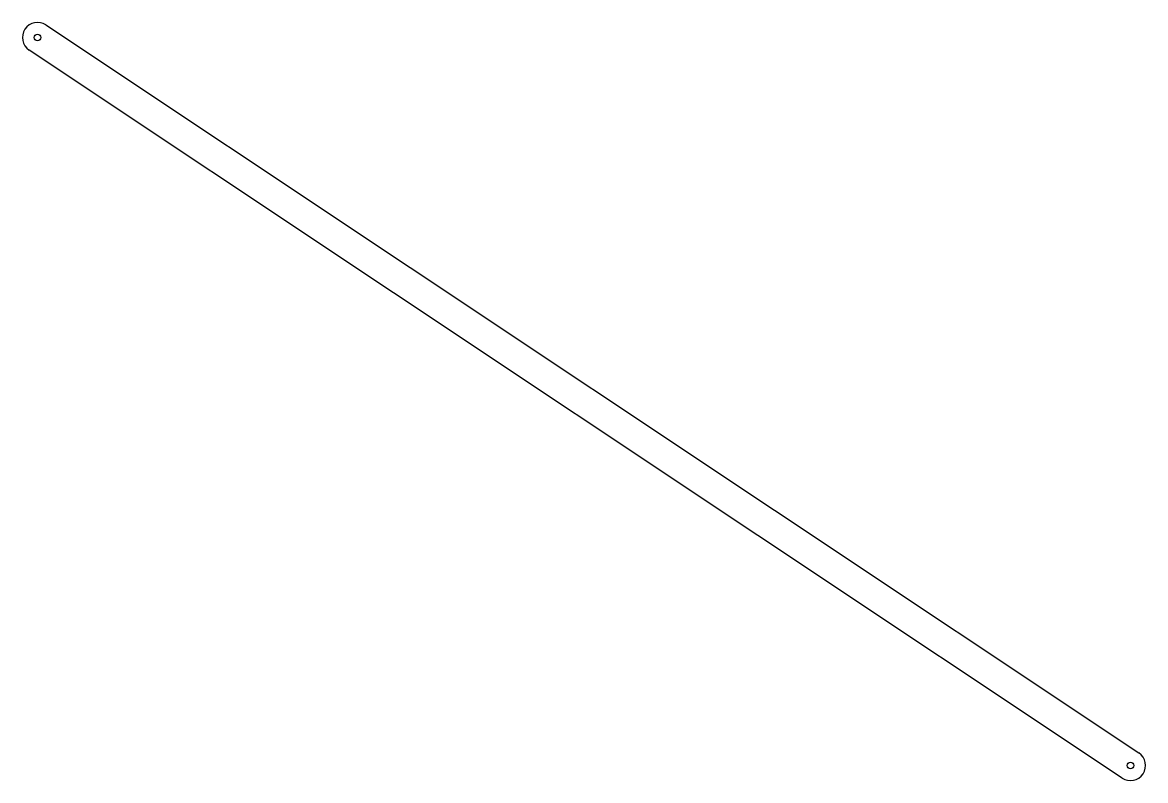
# Model space of a CAD drawing. Header units: millimetres. Extents: x 0 to 1118, y 0 to 755.
import ezdxf

# ---------------------------------------------------------------- set-up
doc = ezdxf.new("R2010")
doc.units = ezdxf.units.MM

msp = doc.modelspace()

# ---------------------------------------------------------------- linework, layer by layer
for p, q in [((23.3, 752.5, 1), (1111.7, 27.5, 1)), ((1095.1, 2.5, 1), (6.7, 727.5, 1))]:
    msp.add_line(p, q)
for centre in [(15, 740, 1), (1103.4, 15, 1)]:
    msp.add_circle(centre, 3.3)
for centre, start, end in [((15, 740, 1), 56.3318, 236.3318), ((1103.4, 15, 1), -123.6682, 56.3318)]:
    msp.add_arc(centre, 15, start, end)

doc.saveas('drawing.dxf')
